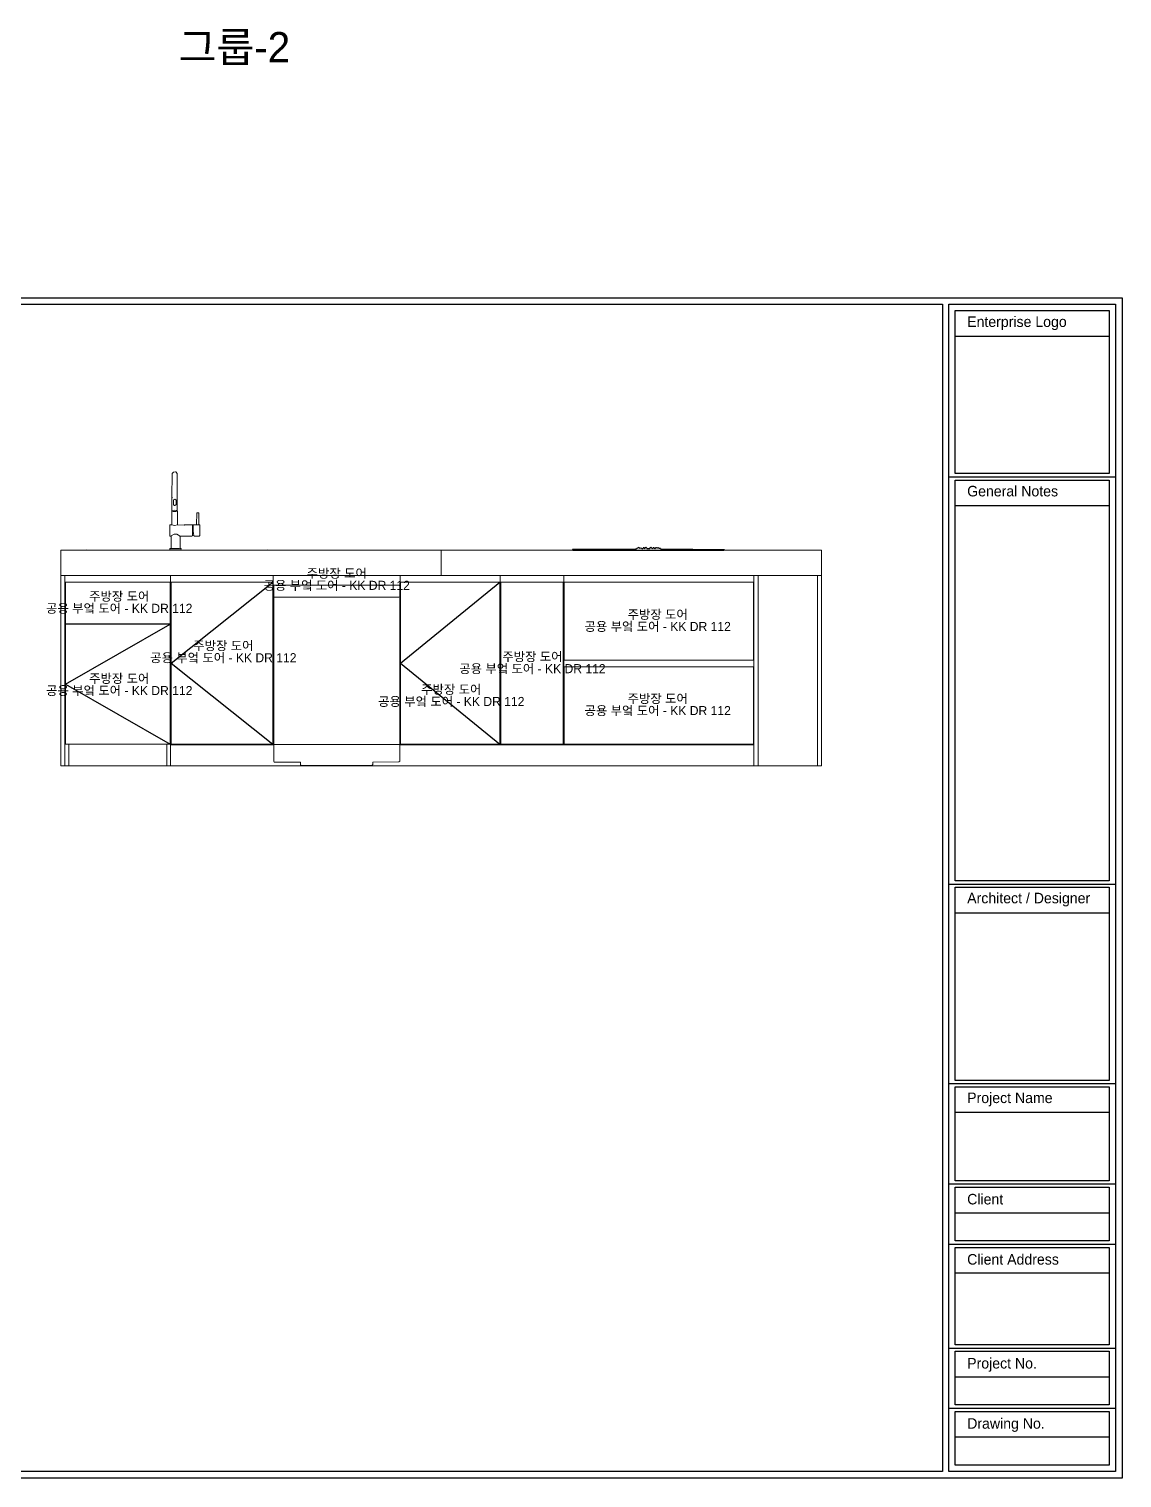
# Model space of a CAD drawing. Header units: millimetres. Extents: x 0 to 28440, y -12508 to -2066.
# Drawn here: x 17028 to 22200, y -12436 to -5583 of the extents above; entities that cross this region are included whole.
import ezdxf

# ---------------------------------------------------------------- set-up
doc = ezdxf.new("R2010")
doc.units = ezdxf.units.MM
for name, color, linetype in [('CAD_  Default', 7, 'Continuous'), ('SH-符号标注', 1, 'Continuous'), ('图框', 4, 'Continuous')]:
    doc.layers.add(name, color=color, linetype=linetype)
for name, color, linetype, lineweight in [('DS-定制五金', 2, 'Continuous', 13), ('DS-定制台面', 4, 'Continuous', 13), ('DS-定制柜体', 4, 'Continuous', 13), ('SH-文字标注', 2, 'Continuous', 13)]:
    doc.layers.add(name, color=color, linetype=linetype, lineweight=lineweight)
doc.styles.add('01792ec269abeaefe4dd6d9929e1a8e4_Gothic-A1', font='', dxfattribs={"height": 0.256897})
doc.styles.add('defaultTagTextStyle_178.57142857142856_Arial', font='', dxfattribs={"height": 178.571429})
doc.styles.add('T_6_1_Arial', font='', dxfattribs={"height": 53.571429})
doc.styles.get('01792ec269abeaefe4dd6d9929e1a8e4_Gothic-A1').set_extended_font_data('Gothic A1')
doc.styles.get('defaultTagTextStyle_178.57142857142856_Arial').set_extended_font_data('Gothic A1')
doc.styles.get('T_6_1_Arial').set_extended_font_data('Gothic A1')

# ---------------------------------------------------------------- blocks, each defined once
blk = doc.blocks.new('_Frame5385020')
at = {"color": 255, "linetype": 'Continuous'}
for p, q in [((32.038, -3.32), (35.288, -3.32)), ((32.038, -11.254), (35.288, -11.254)), ((32.038, -15.143), (35.288, -15.143)), ((32.038, -17.099), (35.288, -17.099)), ((32.038, -18.272), (35.288, -18.272)), ((32.038, -20.297), (35.288, -20.297)), ((32.038, -21.47), (35.288, -21.47))]:
    blk.add_line(p, q, dxfattribs=at)
at = {"layer": 'CAD_  Default', "color": 255, "linetype": 'Continuous', "flags": 128}
for points in [[(35.413, 0.17), (35.413, -22.83), (0.802, -22.83), (0.802, 0.17), (35.413, 0.17)], [(0.927, -22.705), (0.927, 0.045), (31.913, 0.045), (31.913, -22.705), (0.927, -22.705)], [(35.288, 0.045), (35.288, -22.705), (32.038, -22.705), (32.038, 0.045), (35.288, 0.045)], [(35.163, -0.08), (35.163, -3.257), (32.163, -3.257), (32.163, -0.08), (35.163, -0.08)], [(35.163, -0.08), (35.163, -0.584), (32.163, -0.584), (32.163, -0.08), (35.163, -0.08)], [(35.163, -3.382), (35.163, -11.191), (32.163, -11.191), (32.163, -3.382), (35.163, -3.382)], [(35.163, -3.382), (35.163, -3.887), (32.163, -3.887), (32.163, -3.382), (35.163, -3.382)], [(35.163, -11.316), (35.163, -15.081), (32.163, -15.081), (32.163, -11.316), (35.163, -11.316)], [(35.163, -11.316), (35.163, -11.821), (32.163, -11.821), (32.163, -11.316), (35.163, -11.316)], [(32.163, -17.037), (32.163, -15.206), (35.163, -15.206), (35.163, -17.037)], [(35.163, -15.206), (35.163, -15.71), (32.163, -15.71), (32.163, -15.206), (35.163, -15.206)], [(35.163, -15.71), (35.163, -17.037), (32.163, -17.037), (32.163, -15.71)], [(35.163, -17.162), (35.163, -18.21), (32.163, -18.21), (32.163, -17.162)], [(35.163, -17.162), (35.163, -17.666), (32.163, -17.666), (32.163, -17.162), (35.163, -17.162)], [(35.163, -17.666), (35.163, -18.21), (32.163, -18.21), (32.163, -17.666)], [(35.163, -18.335), (35.163, -18.839), (32.163, -18.839), (32.163, -18.335), (35.163, -18.335)], [(35.163, -18.839), (35.163, -20.235), (32.163, -20.235), (32.163, -18.839)], [(35.163, -20.36), (35.163, -20.864), (32.163, -20.864), (32.163, -20.36), (35.163, -20.36)], [(35.163, -20.864), (35.163, -21.407), (32.163, -21.407), (32.163, -20.864)], [(35.163, -21.532), (35.163, -22.037), (32.163, -22.037), (32.163, -21.532), (35.163, -21.532)], [(35.163, -22.037), (35.163, -22.58), (32.163, -22.58), (32.163, -22.037)]]:
    blk.add_lwpolyline(points, dxfattribs=at)
at = {"color": 255, "attachment_point": 1, "line_spacing_factor": 0.8, "style": '01792ec269abeaefe4dd6d9929e1a8e4_Gothic-A1'}
for s, insert, char_height in [('Enterprise Logo', (32.394, -0.193), 0.20552), ('General Notes', (32.394, -3.495), 0.20552), ('Architect / Designer', (32.394, -11.425), 0.20552), ('Project Name', (32.394, -15.318), 0.20552), ('Client', (32.394, -17.293), 0.2055), ('Client Address', (32.394, -18.466), 0.20552), ('Project No.', (32.394, -20.491), 0.20552), ('Drawing No.', (32.394, -21.664), 0.20552)]:
    blk.add_mtext(s, dxfattribs=dict(at, insert=insert, char_height=char_height))
blk = doc.blocks.new('LEGEND_0a2360a806cdce7849b98b2ef0661df8_0b9ed9d59c8745af914c58b24296af2bfdc8d74e-2875-436d-9333-734cb6ecf67b')
at = {"layer": 'DS-定制五金', "color": 0, "linetype": 'Continuous'}
for p, q in [((21.2, 119.9), (21.2, 119.9)), ((21.2, 119.9), (57.5, 119.9)), ((21.5, 119.9), (21.5, 119.9)), ((57.5, 119.9), (57.5, 119.9)), ((20.5, 19.9), (20.5, 19.9)), ((20.5, 19.9), (58.5, 19.9)), ((58.5, 19.9), (58.5, 19.9))]:
    blk.add_line(p, q, dxfattribs=at)
blk = doc.blocks.new('LEGEND_0a2360a806cdce7849b98b2ef0661df8_0b9ed9d59c8745af914c58b24296af2b3ed6092f-3903-4480-b1e3-f92e340e07fe')
at = {"layer": 'DS-定制五金', "color": 0, "linetype": 'Continuous'}
for p, q in [((20.5, 19.9), (20.5, 19.9)), ((20.5, 19.9), (58.5, 19.9)), ((58.5, 19.9), (58.5, 19.9))]:
    blk.add_line(p, q, dxfattribs=at)
blk = doc.blocks.new('LEGEND_0a2360a806cdce7849b98b2ef0661df8_0b9ed9d59c8745af914c58b24296af2bee5e9147-14af-4eb2-b483-4cc55d5f4fd0')
at = {"layer": 'DS-定制五金', "color": 0, "linetype": 'Continuous'}
for p, q in [((21.2, 119.9), (21.2, 119.9)), ((21.2, 119.9), (57.5, 119.9)), ((21.5, 119.9), (21.5, 119.9)), ((57.5, 119.9), (57.5, 119.9)), ((20.5, 19.9), (20.5, 19.9)), ((20.5, 19.9), (58.5, 19.9)), ((58.5, 19.9), (58.5, 19.9))]:
    blk.add_line(p, q, dxfattribs=at)
blk = doc.blocks.new('LEGEND_0a2360a806cdce7849b98b2ef0661df8_0b9ed9d59c8745af914c58b24296af2b1d20beb3-bd07-4035-bdf3-a08241f7c932')
at = {"layer": 'DS-定制五金', "color": 0, "linetype": 'Continuous'}
for p, q in [((21.2, 119.9), (21.2, 119.9)), ((21.2, 119.9), (57.5, 119.9)), ((21.5, 119.9), (21.5, 119.9)), ((57.5, 119.9), (57.5, 119.9)), ((20.5, 19.9), (20.5, 19.9)), ((20.5, 19.9), (58.5, 19.9)), ((58.5, 19.9), (58.5, 19.9))]:
    blk.add_line(p, q, dxfattribs=at)
blk = doc.blocks.new('LEGEND_0a2360a806cdce7849b98b2ef0661df8_0b9ed9d59c8745af914c58b24296af2baa642784-44e0-492a-84d9-921941d160e0')
at = {"layer": 'DS-定制五金', "color": 0, "linetype": 'Continuous'}
for p, q in [((21.2, 119.9), (21.2, 119.9)), ((21.2, 119.9), (57.5, 119.9)), ((21.5, 119.9), (21.5, 119.9)), ((57.5, 119.9), (57.5, 119.9)), ((20.5, 19.9), (20.5, 19.9)), ((20.5, 19.9), (58.5, 19.9)), ((58.5, 19.9), (58.5, 19.9))]:
    blk.add_line(p, q, dxfattribs=at)
blk = doc.blocks.new('LEGEND_0a2360a806cdce7849b98b2ef0661df8_0b9ed9d59c8745af914c58b24296af2be9c89d64-c0b9-49e0-ba3a-d5a74296034c')
at = {"layer": 'DS-定制五金', "color": 0, "linetype": 'Continuous'}
for p, q in [((21.2, 119.9), (21.2, 119.9)), ((21.2, 119.9), (57.5, 119.9)), ((21.5, 119.9), (21.5, 119.9)), ((57.5, 119.9), (57.5, 119.9)), ((20.5, 19.9), (20.5, 19.9)), ((20.5, 19.9), (58.5, 19.9)), ((58.5, 19.9), (58.5, 19.9))]:
    blk.add_line(p, q, dxfattribs=at)
blk = doc.blocks.new('LEGEND_0a2360a806cdce7849b98b2ef0661df8_0b9ed9d59c8745af914c58b24296af2bd1829852-1115-4369-8a45-47ac00b2d0c4')
at = {"layer": 'DS-定制五金', "color": 0, "linetype": 'Continuous'}
for p, q in [((20.5, 19.9), (20.5, 19.9)), ((20.5, 19.9), (58.5, 19.9)), ((58.5, 19.9), (58.5, 19.9))]:
    blk.add_line(p, q, dxfattribs=at)
blk = doc.blocks.new('LEGEND_0a2360a806cdce7849b98b2ef0661df8_0b9ed9d59c8745af914c58b24296af2b3ea266e8-453c-43cc-a18f-9932aab6322e')
at = {"layer": 'DS-定制五金', "color": 0, "linetype": 'Continuous'}
for p, q in [((21.2, 119.9), (21.2, 119.9)), ((21.2, 119.9), (57.5, 119.9)), ((21.5, 119.9), (21.5, 119.9)), ((57.5, 119.9), (57.5, 119.9)), ((20.5, 19.9), (20.5, 19.9)), ((20.5, 19.9), (58.5, 19.9)), ((58.5, 19.9), (58.5, 19.9))]:
    blk.add_line(p, q, dxfattribs=at)
blk = doc.blocks.new('LEGEND_0a2360a806cdce7849b98b2ef0661df8_0b9ed9d59c8745af914c58b24296af2b309d5cbd-48c7-4ebc-a9c7-884d15436b5e')
at = {"layer": 'DS-定制五金', "color": 0, "linetype": 'Continuous'}
for p, q in [((21.2, 119.9), (21.2, 119.9)), ((21.2, 119.9), (57.5, 119.9)), ((21.5, 119.9), (21.5, 119.9)), ((57.5, 119.9), (57.5, 119.9)), ((20.5, 19.9), (20.5, 19.9)), ((20.5, 19.9), (58.5, 19.9)), ((58.5, 19.9), (58.5, 19.9))]:
    blk.add_line(p, q, dxfattribs=at)
blk = doc.blocks.new('LEGEND_0a2360a806cdce7849b98b2ef0661df8_0b9ed9d59c8745af914c58b24296af2bc0235515-f304-4a8d-9ec1-168e5917e22a')
at = {"layer": 'DS-定制五金', "color": 0, "linetype": 'Continuous'}
for p, q in [((21.2, 119.9), (21.2, 119.9)), ((21.2, 119.9), (57.5, 119.9)), ((21.5, 119.9), (21.5, 119.9)), ((57.5, 119.9), (57.5, 119.9)), ((20.5, 19.9), (20.5, 19.9)), ((20.5, 19.9), (58.5, 19.9)), ((58.5, 19.9), (58.5, 19.9))]:
    blk.add_line(p, q, dxfattribs=at)
blk = doc.blocks.new('LEGEND_0a2360a806cdce7849b98b2ef0661df8_0b9ed9d59c8745af914c58b24296af2b771c76e3-662c-4c7b-88fe-ca41ceaeca9b')
at = {"layer": 'DS-定制五金', "color": 0, "linetype": 'Continuous'}
for p, q in [((21.2, 119.9), (21.2, 119.9)), ((21.2, 119.9), (57.5, 119.9)), ((21.5, 119.9), (21.5, 119.9)), ((57.5, 119.9), (57.5, 119.9)), ((20.5, 19.9), (20.5, 19.9)), ((20.5, 19.9), (58.5, 19.9)), ((58.5, 19.9), (58.5, 19.9))]:
    blk.add_line(p, q, dxfattribs=at)
blk = doc.blocks.new('LEGEND_0a2360a806cdce7849b98b2ef0661df8_0b9ed9d59c8745af914c58b24296af2bc4811112-3473-469d-85cc-070bb319cd88')
at = {"layer": 'DS-定制五金', "color": 0, "linetype": 'Continuous'}
for p, q in [((21.2, 119.9), (21.2, 119.9)), ((21.2, 119.9), (57.5, 119.9)), ((21.5, 119.9), (21.5, 119.9)), ((57.5, 119.9), (57.5, 119.9)), ((20.5, 19.9), (20.5, 19.9)), ((20.5, 19.9), (58.5, 19.9)), ((58.5, 19.9), (58.5, 19.9))]:
    blk.add_line(p, q, dxfattribs=at)
blk = doc.blocks.new('LEGEND_773b4b5b78e261f98b0cd31e717768b7_a42c02f5651e40d4850454a045f229baa70c25f8-9053-4938-bdaa-9aa6bc5946e6')
at = {"layer": 'DS-定制五金', "color": 0, "linetype": 'Continuous'}
for p, q in [((21.2, 119.9), (21.2, 119.9)), ((21.2, 119.9), (57.5, 119.9)), ((21.5, 119.9), (21.5, 119.9)), ((57.5, 119.9), (57.5, 119.9)), ((20.5, 19.9), (20.5, 19.9)), ((20.5, 19.9), (58.5, 19.9)), ((58.5, 19.9), (58.5, 19.9))]:
    blk.add_line(p, q, dxfattribs=at)
blk = doc.blocks.new('LEGEND_773b4b5b78e261f98b0cd31e717768b7_a42c02f5651e40d4850454a045f229baa504209b-326e-4bf9-a7b2-3a19f8964384')
at = {"layer": 'DS-定制五金', "color": 0, "linetype": 'Continuous'}
for p, q in [((21.2, 119.9), (21.2, 119.9)), ((21.2, 119.9), (57.5, 119.9)), ((21.5, 119.9), (21.5, 119.9)), ((57.5, 119.9), (57.5, 119.9)), ((20.5, 19.9), (20.5, 19.9)), ((20.5, 19.9), (58.5, 19.9)), ((58.5, 19.9), (58.5, 19.9))]:
    blk.add_line(p, q, dxfattribs=at)
blk = doc.blocks.new('LEGEND_773b4b5b78e261f98b0cd31e717768b7_a42c02f5651e40d4850454a045f229ba145a7222-8112-4046-b245-8304eca02c06')
at = {"layer": 'DS-定制五金', "color": 0, "linetype": 'Continuous'}
for p, q in [((21.2, 119.9), (21.2, 119.9)), ((21.2, 119.9), (57.5, 119.9)), ((21.5, 119.9), (21.5, 119.9)), ((57.5, 119.9), (57.5, 119.9)), ((20.5, 19.9), (20.5, 19.9)), ((20.5, 19.9), (58.5, 19.9)), ((58.5, 19.9), (58.5, 19.9))]:
    blk.add_line(p, q, dxfattribs=at)
blk = doc.blocks.new('LEGEND_773b4b5b78e261f98b0cd31e717768b7_a42c02f5651e40d4850454a045f229ba892b30a1-f8de-4e06-a008-761425c1f137')
at = {"layer": 'DS-定制五金', "color": 0, "linetype": 'Continuous'}
for p, q in [((21.2, 119.9), (21.2, 119.9)), ((21.2, 119.9), (57.5, 119.9)), ((21.5, 119.9), (21.5, 119.9)), ((57.5, 119.9), (57.5, 119.9)), ((20.5, 19.9), (20.5, 19.9)), ((20.5, 19.9), (58.5, 19.9)), ((58.5, 19.9), (58.5, 19.9))]:
    blk.add_line(p, q, dxfattribs=at)
blk = doc.blocks.new('LEGEND_773b4b5b78e261f98b0cd31e717768b7_a42c02f5651e40d4850454a045f229bab6490d8a-0db1-4e44-ae3d-71d4e5f4bf36')
at = {"layer": 'DS-定制五金', "color": 0, "linetype": 'Continuous'}
for p, q in [((21.2, 119.9), (21.2, 119.9)), ((21.2, 119.9), (57.5, 119.9)), ((21.5, 119.9), (21.5, 119.9)), ((57.5, 119.9), (57.5, 119.9)), ((20.5, 19.9), (20.5, 19.9)), ((20.5, 19.9), (58.5, 19.9)), ((58.5, 19.9), (58.5, 19.9))]:
    blk.add_line(p, q, dxfattribs=at)
blk = doc.blocks.new('LEGEND_773b4b5b78e261f98b0cd31e717768b7_a42c02f5651e40d4850454a045f229bae46e0fda-9960-4333-930b-53fca72ee4e3')
at = {"layer": 'DS-定制五金', "color": 0, "linetype": 'Continuous'}
for p, q in [((21.2, 119.9), (21.2, 119.9)), ((21.2, 119.9), (57.5, 119.9)), ((21.5, 119.9), (21.5, 119.9)), ((57.5, 119.9), (57.5, 119.9)), ((20.5, 19.9), (20.5, 19.9)), ((20.5, 19.9), (58.5, 19.9)), ((58.5, 19.9), (58.5, 19.9))]:
    blk.add_line(p, q, dxfattribs=at)
blk = doc.blocks.new('LEGEND_773b4b5b78e261f98b0cd31e717768b7_a42c02f5651e40d4850454a045f229ba2d3dda02-a768-40e9-9ec9-ae8ceb3eb56f')
at = {"layer": 'DS-定制五金', "color": 0, "linetype": 'Continuous'}
for p, q in [((21.2, 119.9), (21.2, 119.9)), ((21.2, 119.9), (57.5, 119.9)), ((21.5, 119.9), (21.5, 119.9)), ((57.5, 119.9), (57.5, 119.9)), ((20.5, 19.9), (20.5, 19.9)), ((20.5, 19.9), (58.5, 19.9)), ((58.5, 19.9), (58.5, 19.9))]:
    blk.add_line(p, q, dxfattribs=at)
blk = doc.blocks.new('LEGEND_773b4b5b78e261f98b0cd31e717768b7_a42c02f5651e40d4850454a045f229ba94b87708-2cbf-4d31-ae36-e82c58d909ec')
at = {"layer": 'DS-定制五金', "color": 0, "linetype": 'Continuous'}
for p, q in [((21.2, 119.9), (21.2, 119.9)), ((21.2, 119.9), (57.5, 119.9)), ((21.5, 119.9), (21.5, 119.9)), ((57.5, 119.9), (57.5, 119.9)), ((20.5, 19.9), (20.5, 19.9)), ((20.5, 19.9), (58.5, 19.9)), ((58.5, 19.9), (58.5, 19.9))]:
    blk.add_line(p, q, dxfattribs=at)
blk = doc.blocks.new('LEGEND_50239a217717126fb6043add848dd369_3df105dee2c2416eb693eab1337d3f63')
at = {"layer": 'DS-定制五金', "color": 134, "linetype": 'Continuous', "flags": 128}
for points in [[(31, 267), (31.5, 379), (37.5, 386.7), (47.2, 387.7), (49, 387), (56, 379), (56, 207), (55, 205), (54, 204), (51.1, 201.8), (50, 201), (36, 201), (31, 202)], [(130, 137), (130.5, 109), (132.4, 96.1), (132.6, 94.9), (133, 88), (136, 84), (159, 84), (161, 86), (162, 87), (162, 136), (160, 138), (156, 138), (147, 138), (131, 138), (130, 137), (126.1, 137.4), (125, 138), (90, 138), (88, 136), (57, 138), (43.1, 134.3), (30, 138), (31, 202), (31, 205), (31, 267), (34, 267)], [(54, 204), (52.9, 204.6), (41, 206), (31, 205)], [(45, 228), (50, 233), (50, 254), (44.4, 258.5), (38, 256), (38, 232), (43.4, 227.9), (45, 228)], [(57, 138), (56.5, 202), (55, 205)], [(27, 84), (21, 84), (21, 138), (30, 138)], [(127, 86), (127, 137)], [(147, 138), (148, 194), (156, 194), (157, 193), (157, 141), (156, 138)], [(27, 27), (25, 26), (21, 25), (21, 19), (72, 19), (74.3, 24.1), (74, 25), (70, 25), (69, 27), (69, 84)], [(133, 88), (127, 86), (124, 84), (68, 84), (66.2, 85.2), (61.8, 88.8), (53.9, 92.8), (53.1, 93.2), (52, 94), (42, 94), (27.8, 84.9), (27, 84), (27, 27), (27, 26), (28, 25), (66, 25), (69, 27)]]:
    blk.add_lwpolyline(points, dxfattribs=at)
blk = doc.blocks.new('LEGEND_6b74d86f00f4c47856e0d770a6ec2e20_5e499b23e1694e3d8c087f3c152f14a9462a1224-9aeb-49b9-87f1-41dab88654f3')
at = {"layer": 'DS-定制五金', "color": 134, "linetype": 'Continuous'}
for p, q in [((20.2, 227), (32.5, 225.8)), ((867.7, 225.8), (879.9, 227)), ((40.9, 107.1), (40.9, 107.1)), ((859.6, 107.1), (859.6, 107.1)), ((420.1, 31.8), (420.1, 31.8)), ((420.1, 27), (420.1, 27)), ((420.1, 21.4), (420.1, 21.4))]:
    blk.add_line(p, q, dxfattribs=at)
blk = doc.blocks.new('LEGEND_773b4b5b78e261f98b0cd31e717768b7_a42c02f5651e40d4850454a045f229ba6e5c966f-55b6-4a88-8339-f0a0fdda3ce0')
at = {"layer": 'DS-定制五金', "color": 0, "linetype": 'Continuous'}
for p, q in [((21.2, 119.9), (21.2, 119.9)), ((21.2, 119.9), (57.5, 119.9)), ((21.5, 119.9), (21.5, 119.9)), ((57.5, 119.9), (57.5, 119.9)), ((20.5, 19.9), (20.5, 19.9)), ((20.5, 19.9), (58.5, 19.9)), ((58.5, 19.9), (58.5, 19.9))]:
    blk.add_line(p, q, dxfattribs=at)
blk = doc.blocks.new('LEGEND_773b4b5b78e261f98b0cd31e717768b7_a42c02f5651e40d4850454a045f229ba05102e5c-6d49-4b12-8976-fa7001191166')
at = {"layer": 'DS-定制五金', "color": 0, "linetype": 'Continuous'}
for p, q in [((21.2, 119.9), (21.2, 119.9)), ((21.2, 119.9), (57.5, 119.9)), ((21.5, 119.9), (21.5, 119.9)), ((57.5, 119.9), (57.5, 119.9)), ((20.5, 19.9), (20.5, 19.9)), ((20.5, 19.9), (58.5, 19.9)), ((58.5, 19.9), (58.5, 19.9))]:
    blk.add_line(p, q, dxfattribs=at)
blk = doc.blocks.new('LEGEND_773b4b5b78e261f98b0cd31e717768b7_a42c02f5651e40d4850454a045f229ba90051090-f328-44d7-8022-0a28c817120c')
at = {"layer": 'DS-定制五金', "color": 0, "linetype": 'Continuous'}
for p, q in [((21.2, 119.9), (21.2, 119.9)), ((21.2, 119.9), (57.5, 119.9)), ((21.5, 119.9), (21.5, 119.9)), ((57.5, 119.9), (57.5, 119.9)), ((20.5, 19.9), (20.5, 19.9)), ((20.5, 19.9), (58.5, 19.9)), ((58.5, 19.9), (58.5, 19.9))]:
    blk.add_line(p, q, dxfattribs=at)
blk = doc.blocks.new('LEGEND_773b4b5b78e261f98b0cd31e717768b7_a42c02f5651e40d4850454a045f229ba9a305245-fb8f-4fbd-a5e6-e74911646ad7')
at = {"layer": 'DS-定制五金', "color": 0, "linetype": 'Continuous'}
for p, q in [((21.2, 119.9), (21.2, 119.9)), ((21.2, 119.9), (57.5, 119.9)), ((21.5, 119.9), (21.5, 119.9)), ((57.5, 119.9), (57.5, 119.9)), ((20.5, 19.9), (20.5, 19.9)), ((20.5, 19.9), (58.5, 19.9)), ((58.5, 19.9), (58.5, 19.9))]:
    blk.add_line(p, q, dxfattribs=at)
blk = doc.blocks.new('LEGEND_773b4b5b78e261f98b0cd31e717768b7_a42c02f5651e40d4850454a045f229ba8efc30ca-3551-42ca-8fbe-47554d117b8c')
at = {"layer": 'DS-定制五金', "color": 0, "linetype": 'Continuous'}
for p, q in [((21.2, 119.9), (21.2, 119.9)), ((21.2, 119.9), (57.5, 119.9)), ((21.5, 119.9), (21.5, 119.9)), ((57.5, 119.9), (57.5, 119.9)), ((20.5, 19.9), (20.5, 19.9)), ((20.5, 19.9), (58.5, 19.9)), ((58.5, 19.9), (58.5, 19.9))]:
    blk.add_line(p, q, dxfattribs=at)
blk = doc.blocks.new('LEGEND_773b4b5b78e261f98b0cd31e717768b7_a42c02f5651e40d4850454a045f229ba3e666bd5-f893-4745-9377-a7e70189e063')
at = {"layer": 'DS-定制五金', "color": 0, "linetype": 'Continuous'}
for p, q in [((21.2, 119.9), (21.2, 119.9)), ((21.2, 119.9), (57.5, 119.9)), ((21.5, 119.9), (21.5, 119.9)), ((57.5, 119.9), (57.5, 119.9)), ((20.5, 19.9), (20.5, 19.9)), ((20.5, 19.9), (58.5, 19.9)), ((58.5, 19.9), (58.5, 19.9))]:
    blk.add_line(p, q, dxfattribs=at)
blk = doc.blocks.new('LEGEND_773b4b5b78e261f98b0cd31e717768b7_a42c02f5651e40d4850454a045f229bad4bdb9e6-c180-42f2-b942-7f5e858940ff')
at = {"layer": 'DS-定制五金', "color": 0, "linetype": 'Continuous'}
for p, q in [((21.2, 119.9), (21.2, 119.9)), ((21.2, 119.9), (57.5, 119.9)), ((21.5, 119.9), (21.5, 119.9)), ((57.5, 119.9), (57.5, 119.9)), ((20.5, 19.9), (20.5, 19.9)), ((20.5, 19.9), (58.5, 19.9)), ((58.5, 19.9), (58.5, 19.9))]:
    blk.add_line(p, q, dxfattribs=at)
blk = doc.blocks.new('LEGEND_773b4b5b78e261f98b0cd31e717768b7_a42c02f5651e40d4850454a045f229baa85154ad-5a03-455e-a042-f04d9d26e151')
at = {"layer": 'DS-定制五金', "color": 0, "linetype": 'Continuous'}
for p, q in [((21.2, 119.9), (21.2, 119.9)), ((21.2, 119.9), (57.5, 119.9)), ((21.5, 119.9), (21.5, 119.9)), ((57.5, 119.9), (57.5, 119.9)), ((20.5, 19.9), (20.5, 19.9)), ((20.5, 19.9), (58.5, 19.9)), ((58.5, 19.9), (58.5, 19.9))]:
    blk.add_line(p, q, dxfattribs=at)
blk = doc.blocks.new('LEGEND_fdb52bc5b121fb97a83e8db1e16cec78_be108196eb4545fabae0d60ed55b7192')
at = {"color": 134, "linetype": 'Continuous', "flags": 128}
for points in [[(369.6, 31.5), (369.6, 30.4), (360.3, 25.9), (359.2, 25.8), (358.1, 25.2), (354, 22.8), (352.8, 22.6), (22.1, 22.1), (21, 21), (23.1, 18.9), (816.9, 18.9), (819, 21)], [(369.6, 30.4), (371.9, 28.6), (374.9, 27.3), (377.9, 28.7), (384.4, 27.4), (385.4, 26.2), (388.5, 26.2), (393.9, 29.2), (394.8, 29.4), (401.7, 26.7), (407.4, 31.4), (407.4, 31.5)], [(394.8, 31.5), (394.8, 29.4)], [(407.4, 31.5), (409.5, 29.4), (409.5, 28.4), (411.5, 27.1), (412.6, 26.2), (427.4, 26.2), (433.6, 31.5), (439.5, 26.5), (446.9, 28.9), (447.3, 29.4), (454.5, 26.3), (460.9, 30.4)], [(447.3, 31.5), (447.3, 29.4)], [(460.9, 30.4), (460.9, 31.5)], [(820.1, 21), (819, 21), (487.2, 22.6), (484.1, 24.1), (484.1, 25.2), (483, 26.2), (476.8, 26.7), (471.1, 29.8), (467.4, 28), (461.8, 29.1), (460.9, 30.4)]]:
    blk.add_lwpolyline(points, dxfattribs=at)
blk = doc.blocks.new('LEGEND_f978b9f53e2fb915e30b4bb4c628743f_17b2444cc8134532a834cdbca0b0b7e3')
at = {"layer": 'DS-定制五金', "color": 134, "linetype": 'Continuous', "flags": 128}
for points in [[(489.2, 23.7), (489.7, 34.4), (612.4, 35), (616.7, 38.7), (616.7, 111.9), (615.6, 115.2), (616.7, 118.4), (616.7, 783.5), (615.6, 786.7), (616.7, 790), (616.7, 837.3), (614.5, 839.5), (21.5, 839.5), (21.5, 786.7), (21.5, 115.2), (21.5, 36.6), (23.7, 34.4), (146.4, 34.4), (148.5, 32.3), (148.5, 21.5), (150.7, 19.4), (485.4, 19.4)], [(21.5, 786.7), (23.7, 785.7), (612.4, 785.7), (615.6, 786.7)], [(21.5, 115.2), (23.7, 114.1), (612.4, 114.1), (615.6, 115.2)]]:
    blk.add_lwpolyline(points, dxfattribs=at)
at = {"layer": 'DS-定制五金', "color": 134, "linetype": 'Continuous'}
blk.add_arc((471.4, 35.5), 21.3, 310.90708, 326.5075, dxfattribs=at)

msp = doc.modelspace()

# ---------------------------------------------------------------- linework, layer by layer
at = {"layer": 'DS-定制台面', "color": 255, "linetype": 'Continuous'}
for p, q in [((17178.5, -8047.6), (17178.5, -8167.6)), ((18978.5, -8047.6), (17178.5, -8047.6)), ((20778.5, -8047.6), (18978.5, -8047.6)), ((18978.5, -8167.6), (18978.5, -8047.6)), ((20778.5, -8167.6), (20778.5, -8047.6)), ((17178.5, -8167.6), (18978.5, -8167.6)), ((18978.5, -8167.6), (20778.5, -8167.6)), ((18186.5, -8967.6), (17698.5, -8967.6)), ((20458.5, -8967.6), (18781.9, -8967.6)), ((17684.5, -9067.6), (17684.5, -9067.6)), ((17684.5, -9067.6), (20458.5, -9067.6))]:
    msp.add_line(p, q, dxfattribs=at)
at = {"layer": 'DS-定制柜体', "color": 255, "linetype": 'Continuous'}
for p, q in [((17198.5, -8167.6), (17178.5, -8167.6)), ((17178.5, -8167.6), (17178.5, -9067.6)), ((17198.5, -9067.6), (17198.5, -8167.6)), ((17200.5, -8213.6), (17198.5, -8213.6)), ((17696.5, -8199.6), (17200.5, -8199.6)), ((17200.5, -8199.6), (17200.5, -8395.6)), ((17213.5, -8167.6), (17213.5, -8167.6)), ((17683.5, -8167.6), (17683.5, -8167.6)), ((17696.5, -8395.6), (17696.5, -8199.6)), ((17698.5, -8213.6), (17696.5, -8213.6)), ((17698.5, -8167.6), (17698.5, -8213.6)), ((17698.5, -8213.6), (17698.5, -8967.6)), ((17700.5, -8213.6), (17698.5, -8213.6)), ((18182.5, -8199.6), (17700.5, -8199.6)), ((17700.5, -8199.6), (17700.5, -8965.6)), ((17713.5, -8167.6), (17713.5, -8167.6)), ((18169.5, -8167.6), (18169.5, -8167.6)), ((18182.5, -8965.6), (18182.5, -8199.6)), ((18184.5, -8213.6), (18182.5, -8213.6)), ((18184.5, -8213.6), (18184.5, -8167.6)), ((18184.5, -8213.6), (18784.5, -8213.6)), ((18184.5, -8967.6), (18184.5, -8213.6)), ((18784.5, -8213.6), (18784.5, -8167.6)), ((18784.5, -8213.6), (18784.5, -8967.6)), ((18786.5, -8213.6), (18784.5, -8213.6)), ((19256.5, -8199.6), (18786.5, -8199.6)), ((18786.5, -8199.6), (18786.5, -8965.6)), ((18799.5, -8167.6), (18799.5, -8167.6)), ((19243.5, -8167.6), (19243.5, -8167.6)), ((19256.5, -8965.6), (19256.5, -8199.6)), ((19258.5, -8213.6), (19256.5, -8213.6)), ((19258.5, -8213.6), (19258.5, -8167.6)), ((19258.5, -8212.6), (19258.5, -8967.6)), ((19260.5, -8212.6), (19258.5, -8212.6)), ((19258.5, -8967.6), (19258.5, -8213.6)), ((19556.5, -8198.6), (19260.5, -8198.6)), ((19260.5, -8198.6), (19260.5, -8965.6)), ((19556.5, -8965.6), (19556.5, -8198.6)), ((19558.5, -8212.6), (19556.5, -8212.6)), ((19558.5, -8167.6), (19558.5, -8213.6)), ((19558.5, -8212.6), (19558.5, -8167.6)), ((19558.5, -8967.6), (19558.5, -8212.6)), ((19560.5, -8213.6), (19558.5, -8213.6)), ((20456.5, -8199.6), (19560.5, -8199.6)), ((19560.5, -8199.6), (19560.5, -8567.6)), ((19573.5, -8167.6), (19573.5, -8167.6)), ((20443.5, -8167.6), (20443.5, -8167.6)), ((20456.5, -8567.6), (20456.5, -8199.6)), ((20458.5, -8213.6), (20456.5, -8213.6)), ((20478.5, -8167.6), (20458.5, -8167.6)), ((20458.5, -8167.6), (20458.5, -9067.6)), ((20478.5, -9067.6), (20478.5, -8167.6)), ((20758.5, -8167.6), (20758.5, -9067.6)), ((20778.5, -9067.6), (20778.5, -8167.6)), ((17200.5, -8395.6), (17696.5, -8395.6)), ((17696.5, -8397.6), (17200.5, -8397.6)), ((17200.5, -8397.6), (17200.5, -8965.6)), ((17213.5, -8395.6), (17213.5, -8397.6)), ((17683.5, -8397.6), (17683.5, -8395.6)), ((17696.5, -8965.6), (17696.5, -8397.6)), ((17698.5, -8539.6), (17698.5, -8539.6)), ((18186.5, -8539.6), (18184.5, -8539.6)), ((18784.5, -8539.6), (18782.5, -8539.6)), ((19258.5, -8539.6), (19258.5, -8539.6)), ((19558.5, -8539.6), (19558.5, -8539.6)), ((17698.5, -8595.6), (17698.5, -8595.6)), ((17698.5, -9067.6), (17698.5, -8617.6)), ((17698.5, -8617.6), (17698.5, -8617.6)), ((18184.5, -8595.6), (18186.5, -8595.6)), ((18782.5, -8595.6), (18784.5, -8595.6)), ((19258.5, -8595.6), (19258.5, -8595.6)), ((20458.5, -8567.6), (19558.5, -8567.6)), ((19558.5, -8567.6), (19573.5, -8567.6)), ((19558.5, -8595.6), (19558.5, -8595.6)), ((19560.5, -8613.6), (19558.5, -8613.6)), ((19560.5, -8567.6), (20456.5, -8567.6)), ((20456.5, -8599.1), (19560.5, -8599.1)), ((19560.5, -8599.1), (19560.5, -8965.6)), ((19573.5, -8567.6), (19573.5, -8567.6)), ((20443.5, -8567.6), (20458.5, -8567.6)), ((20456.5, -8965.6), (20456.5, -8599.1)), ((20458.5, -8613.6), (20456.5, -8613.6)), ((20758.5, -8567.6), (20758.5, -8567.6)), ((20758.5, -8597.6), (20758.5, -8597.6)), ((17198.5, -8920.6), (17200.5, -8920.6)), ((17200.5, -8965.6), (17696.5, -8965.6)), ((17216.5, -9067.6), (17216.5, -8965.6)), ((17216.5, -8967.6), (17216.5, -8967.6)), ((17680.5, -8965.6), (17680.5, -9067.6)), ((17680.5, -8967.6), (17680.5, -8967.6)), ((17696.5, -8920.6), (17698.5, -8920.6)), ((17698.5, -8952.6), (17698.5, -8952.6)), ((17698.5, -8967.6), (17713.5, -8967.6)), ((17700.5, -8965.6), (18182.5, -8965.6)), ((17713.5, -8965.6), (17713.5, -8967.6)), ((17713.5, -8967.6), (18169.5, -8967.6)), ((18073.5, -8967.6), (18073.5, -8967.6)), ((18086.5, -8967.6), (18086.5, -8967.6)), ((18090.5, -8967.6), (18090.5, -8967.6)), ((18103.5, -8967.6), (18103.5, -8967.6)), ((18169.5, -8967.6), (18169.5, -8965.6)), ((18169.5, -8967.6), (18184.5, -8967.6)), ((18186.5, -8952.6), (18184.5, -8952.6)), ((18784.5, -8952.6), (18782.5, -8952.6)), ((18784.5, -8967.6), (18799.5, -8967.6)), ((18786.5, -8965.6), (19256.5, -8965.6)), ((18799.5, -8967.6), (18799.5, -8965.6)), ((18799.5, -8967.6), (19243.5, -8967.6)), ((18963.5, -8967.6), (18963.5, -8967.6)), ((18976.5, -8967.6), (18976.5, -8967.6)), ((18978.5, -8967.6), (18978.5, -8967.6)), ((18980.5, -8967.6), (18980.5, -8967.6)), ((18993.5, -8967.6), (18993.5, -8967.6)), ((19243.5, -8967.6), (19243.5, -8965.6)), ((19243.5, -8967.6), (19258.5, -8967.6)), ((19258.5, -8952.6), (19258.5, -8952.6)), ((19258.5, -8967.6), (19273.5, -8967.6)), ((19260.5, -8965.6), (19556.5, -8965.6)), ((19273.5, -8967.6), (19273.5, -8965.6)), ((19273.5, -8967.6), (19543.5, -8967.6)), ((19543.5, -8965.6), (19543.5, -8967.6)), ((19543.5, -8967.6), (19558.5, -8967.6)), ((19558.5, -8952.6), (19558.5, -8952.6)), ((19558.5, -8967.6), (19573.5, -8967.6)), ((19560.5, -8965.6), (20456.5, -8965.6)), ((19573.5, -8967.6), (19573.5, -8965.6)), ((19573.5, -8967.6), (20443.5, -8967.6)), ((19853.5, -8967.6), (19853.5, -8967.6)), ((19866.5, -8967.6), (19866.5, -8967.6)), ((19868.5, -8967.6), (19868.5, -8967.6)), ((20443.5, -8965.6), (20443.5, -8967.6)), ((20443.5, -8967.6), (20458.5, -8967.6)), ((20758.5, -9017.6), (20758.5, -9017.6)), ((17178.5, -9067.6), (17198.5, -9067.6)), ((17198.5, -9067.6), (17216.5, -9067.6)), ((17216.5, -9067.6), (17680.5, -9067.6)), ((17680.5, -9067.6), (17698.5, -9067.6)), ((17683.5, -9067.6), (17683.5, -9067.6)), ((19868.5, -9067.6), (20758.5, -9067.6)), ((19868.5, -9067.6), (19868.5, -9067.6)), ((20458.5, -9067.6), (20478.5, -9067.6)), ((20758.5, -9067.6), (20778.5, -9067.6))]:
    msp.add_line(p, q, dxfattribs=at)
at = {"layer": 'SH-符号标注', "color": 1, "linetype": 'Continuous'}
for p, q in [((17700.5, -8582.6), (18182.5, -8199.6)), ((18786.5, -8582.6), (19256.5, -8199.6)), ((17200.5, -8681.6), (17696.5, -8397.6)), ((17700.5, -8582.6), (18182.5, -8965.6)), ((18786.5, -8582.6), (19256.5, -8965.6)), ((17200.5, -8681.6), (17696.5, -8965.6))]:
    msp.add_line(p, q, dxfattribs=at)

# ---------------------------------------------------------------- block references
at = {"color": 7, "xscale": 0.9010700206495212, "yscale": 1.11111111111111}
msp.add_blockref('LEGEND_fdb52bc5b121fb97a83e8db1e16cec78_be108196eb4545fabae0d60ed55b7192', (19580.5, -8068.6), dxfattribs=at)
at = {"layer": 'DS-定制五金', "color": 7}
for name, p, xscale, yscale in [('LEGEND_50239a217717126fb6043add848dd369_3df105dee2c2416eb693eab1337d3f63', (17673.7, -8065.4), 1.00709219858156, 1.00200463054123), ('LEGEND_6b74d86f00f4c47856e0d770a6ec2e20_5e499b23e1694e3d8c087f3c152f14a9462a1224-9aeb-49b9-87f1-41dab88654f3', (17278.2, -8275.8), 1.000255040095386, 1.010784930115587), ('LEGEND_f978b9f53e2fb915e30b4bb4c628743f_17b2444cc8134532a834cdbca0b0b7e3', (18164.9, -9085.7), 1.001400869084899, 1.038894528427849), ('LEGEND_773b4b5b78e261f98b0cd31e717768b7_a42c02f5651e40d4850454a045f229ba94b87708-2cbf-4d31-ae36-e82c58d909ec', (17698.3, -9087.5), 1.015228426395939, 0.9999999389648474), ('LEGEND_773b4b5b78e261f98b0cd31e717768b7_a42c02f5651e40d4850454a045f229baa85154ad-5a03-455e-a042-f04d9d26e151', (17698.3, -9087.5), 1.015228426395939, 0.9999999389648474), ('LEGEND_0a2360a806cdce7849b98b2ef0661df8_0b9ed9d59c8745af914c58b24296af2bfdc8d74e-2875-436d-9333-734cb6ecf67b', (18008.3, -9087.5), 1.015228426395939, 0.9999999389648474), ('LEGEND_0a2360a806cdce7849b98b2ef0661df8_0b9ed9d59c8745af914c58b24296af2b3ea266e8-453c-43cc-a18f-9932aab6322e', (18008.3, -9087.5), 1.015228426395939, 0.9999999389648474), ('LEGEND_0a2360a806cdce7849b98b2ef0661df8_0b9ed9d59c8745af914c58b24296af2b1d20beb3-bd07-4035-bdf3-a08241f7c932', (18088.3, -9087.5), 1.015228426395939, 0.9999999389648474), ('LEGEND_0a2360a806cdce7849b98b2ef0661df8_0b9ed9d59c8745af914c58b24296af2b309d5cbd-48c7-4ebc-a9c7-884d15436b5e', (18088.3, -9087.5), 1.015228426395939, 0.9999999389648474), ('LEGEND_773b4b5b78e261f98b0cd31e717768b7_a42c02f5651e40d4850454a045f229ba2d3dda02-a768-40e9-9ec9-ae8ceb3eb56f', (18104.3, -9087.5), 1.015228426395939, 0.9999999389648474), ('LEGEND_773b4b5b78e261f98b0cd31e717768b7_a42c02f5651e40d4850454a045f229bad4bdb9e6-c180-42f2-b942-7f5e858940ff', (18104.3, -9087.5), 1.015228426395939, 0.9999999389648474), ('LEGEND_773b4b5b78e261f98b0cd31e717768b7_a42c02f5651e40d4850454a045f229bae46e0fda-9960-4333-930b-53fca72ee4e3', (18784.3, -9087.5), 1.015228426395939, 0.9999999389648474), ('LEGEND_773b4b5b78e261f98b0cd31e717768b7_a42c02f5651e40d4850454a045f229ba3e666bd5-f893-4745-9377-a7e70189e063', (18784.3, -9087.5), 1.015228426395939, 0.9999999389648474), ('LEGEND_0a2360a806cdce7849b98b2ef0661df8_0b9ed9d59c8745af914c58b24296af2bee5e9147-14af-4eb2-b483-4cc55d5f4fd0', (18898.3, -9087.5), 1.015228426395939, 0.9999999389648474), ('LEGEND_0a2360a806cdce7849b98b2ef0661df8_0b9ed9d59c8745af914c58b24296af2bc0235515-f304-4a8d-9ec1-168e5917e22a', (18898.3, -9087.5), 1.015228426395939, 0.9999999389648474), ('LEGEND_0a2360a806cdce7849b98b2ef0661df8_0b9ed9d59c8745af914c58b24296af2be9c89d64-c0b9-49e0-ba3a-d5a74296034c', (18978.3, -9087.5), 1.015228426395939, 0.9999999389648474), ('LEGEND_0a2360a806cdce7849b98b2ef0661df8_0b9ed9d59c8745af914c58b24296af2b771c76e3-662c-4c7b-88fe-ca41ceaeca9b', (18978.3, -9087.5), 1.015228426395939, 0.9999999389648474), ('LEGEND_773b4b5b78e261f98b0cd31e717768b7_a42c02f5651e40d4850454a045f229bab6490d8a-0db1-4e44-ae3d-71d4e5f4bf36', (19178.3, -9087.5), 1.015228426395939, 0.9999999389648474), ('LEGEND_773b4b5b78e261f98b0cd31e717768b7_a42c02f5651e40d4850454a045f229ba8efc30ca-3551-42ca-8fbe-47554d117b8c', (19178.3, -9087.5), 1.015228426395939, 0.9999999389648474), ('LEGEND_773b4b5b78e261f98b0cd31e717768b7_a42c02f5651e40d4850454a045f229ba892b30a1-f8de-4e06-a008-761425c1f137', (19258.3, -9087.5), 1.015228426395939, 0.9999999389648474), ('LEGEND_773b4b5b78e261f98b0cd31e717768b7_a42c02f5651e40d4850454a045f229ba9a305245-fb8f-4fbd-a5e6-e74911646ad7', (19258.3, -9087.5), 1.015228426395939, 0.9999999389648474), ('LEGEND_773b4b5b78e261f98b0cd31e717768b7_a42c02f5651e40d4850454a045f229ba145a7222-8112-4046-b245-8304eca02c06', (19478.3, -9087.5), 1.015228426395939, 0.9999999389648474), ('LEGEND_773b4b5b78e261f98b0cd31e717768b7_a42c02f5651e40d4850454a045f229ba90051090-f328-44d7-8022-0a28c817120c', (19478.3, -9087.5), 1.015228426395939, 0.9999999389648474), ('LEGEND_773b4b5b78e261f98b0cd31e717768b7_a42c02f5651e40d4850454a045f229baa504209b-326e-4bf9-a7b2-3a19f8964384', (19558.3, -9087.5), 1.015228426395939, 0.9999999389648474), ('LEGEND_773b4b5b78e261f98b0cd31e717768b7_a42c02f5651e40d4850454a045f229ba05102e5c-6d49-4b12-8976-fa7001191166', (19558.3, -9087.5), 1.015228426395939, 0.9999999389648474), ('LEGEND_0a2360a806cdce7849b98b2ef0661df8_0b9ed9d59c8745af914c58b24296af2baa642784-44e0-492a-84d9-921941d160e0', (19788.3, -9087.5), 1.015228426395939, 0.9999999389648474), ('LEGEND_0a2360a806cdce7849b98b2ef0661df8_0b9ed9d59c8745af914c58b24296af2bc4811112-3473-469d-85cc-070bb319cd88', (19788.3, -9087.5), 1.015228426395939, 0.9999999389648474), ('LEGEND_773b4b5b78e261f98b0cd31e717768b7_a42c02f5651e40d4850454a045f229baa70c25f8-9053-4938-bdaa-9aa6bc5946e6', (20378.3, -9087.5), 1.015228426395939, 0.9999999389648474), ('LEGEND_773b4b5b78e261f98b0cd31e717768b7_a42c02f5651e40d4850454a045f229ba6e5c966f-55b6-4a88-8339-f0a0fdda3ce0', (20378.3, -9087.5), 1.015228426395939, 0.9999999389648474), ('LEGEND_0a2360a806cdce7849b98b2ef0661df8_0b9ed9d59c8745af914c58b24296af2b3ed6092f-3903-4480-b1e3-f92e340e07fe', (17198.3, -9087.5), 1.015228426395939, 0.9999999389648474), ('LEGEND_0a2360a806cdce7849b98b2ef0661df8_0b9ed9d59c8745af914c58b24296af2bd1829852-1115-4369-8a45-47ac00b2d0c4', (17198.3, -9087.5), 1.015228426395939, 0.9999999389648474)]:
    msp.add_blockref(name, p, dxfattribs=dict(at, xscale=xscale, yscale=yscale))
at = {"layer": '图框', "color": 7, "xscale": 242.6982421875, "yscale": 242.6982421875}
msp.add_blockref('_Frame5385020', (13605.4, -6895.2), dxfattribs=at)

# ---------------------------------------------------------------- texts
at = {"layer": 'SH-文字标注', "color": 2, "attachment_point": 5, "line_spacing_factor": 0.8}
for s, insert, char_height, style in [('그룹-2', (18000, -5675), 142.86, 'defaultTagTextStyle_178.57142857142856_Arial'), ('주방장 도어^J공용 부엌 도어 - KK DR 112', (18484.5, -8187.7), 42.857, 'T_6_1_Arial'), ('주방장 도어^J공용 부엌 도어 - KK DR 112', (17455.5, -8296.4), 42.857, 'T_6_1_Arial'), ('주방장 도어^J공용 부엌 도어 - KK DR 112', (20003, -8382.2), 42.857, 'T_6_1_Arial'), ('주방장 도어^J공용 부엌 도어 - KK DR 112', (17948, -8530), 42.857, 'T_6_1_Arial'), ('주방장 도어^J공용 부엌 도어 - KK DR 112', (19410.5, -8581.8), 42.857, 'T_6_1_Arial'), ('주방장 도어^J공용 부엌 도어 - KK DR 112', (17455.5, -8685.3), 42.857, 'T_6_1_Arial'), ('주방장 도어^J공용 부엌 도어 - KK DR 112', (19026.5, -8737), 42.857, 'T_6_1_Arial'), ('주방장 도어^J공용 부엌 도어 - KK DR 112', (20003, -8780.2), 42.857, 'T_6_1_Arial')]:
    msp.add_mtext(s, dxfattribs=dict(at, insert=insert, char_height=char_height, style=style))

doc.saveas('drawing.dxf')
